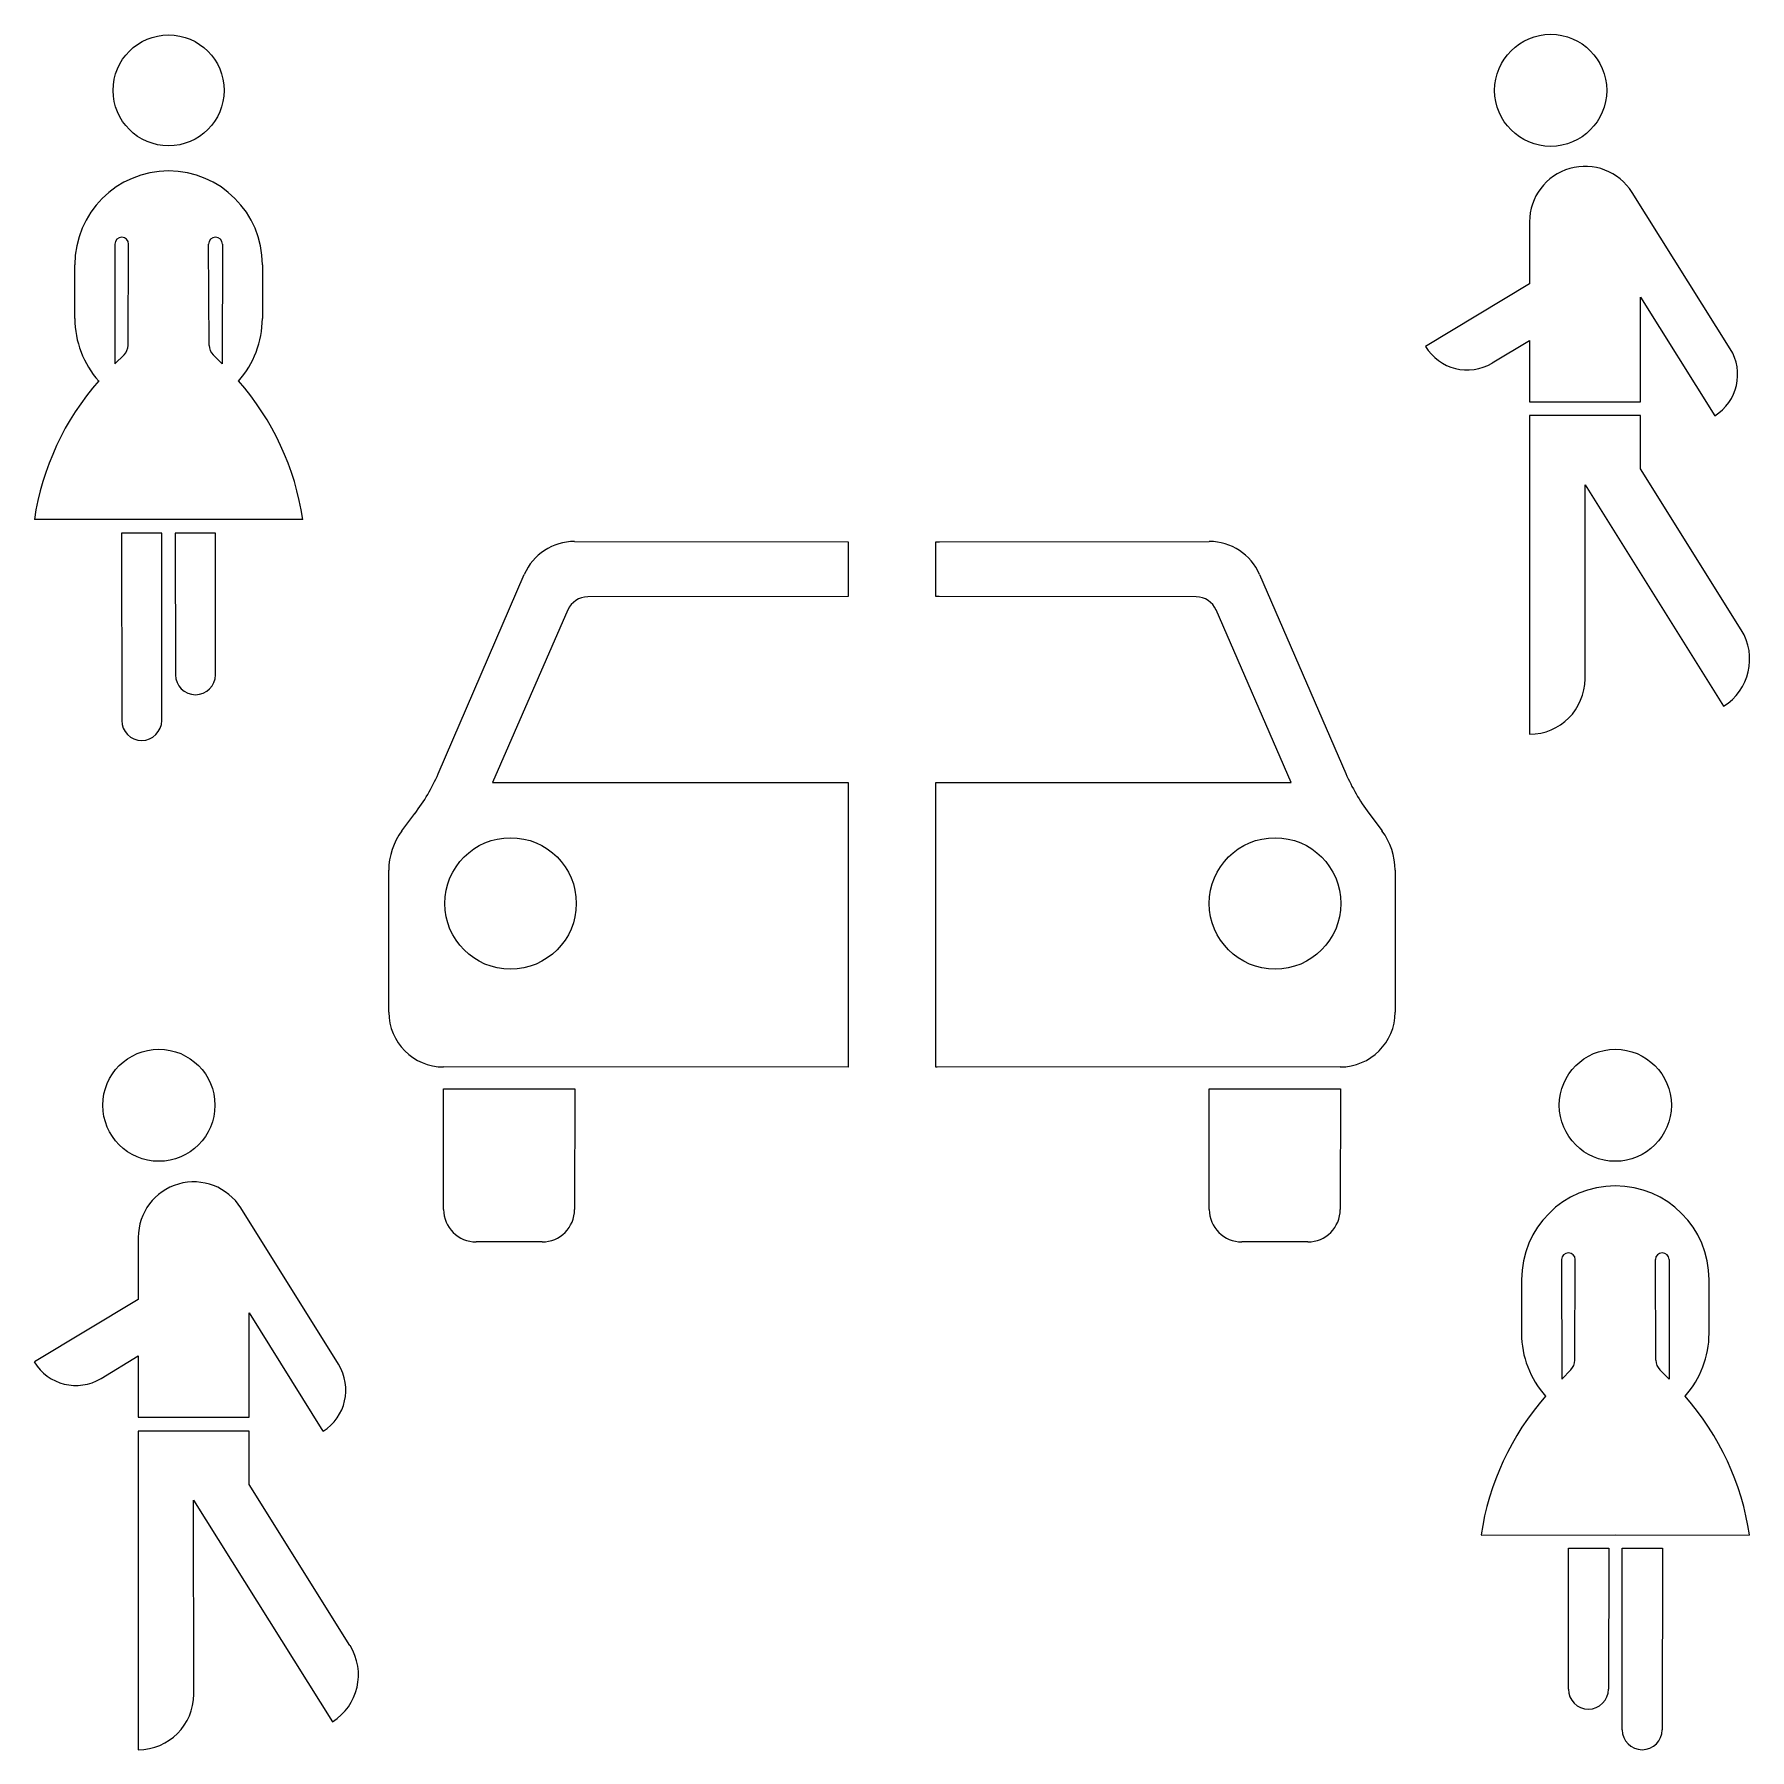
# Model space of a CAD drawing. Extents: x 0 to 150, y 0 to 150.
import ezdxf

# ---------------------------------------------------------------- set-up
doc = ezdxf.new("R2010")
doc.units = 0
doc.header["$LTSCALE"] = 25
doc.linetypes.add('AUSGEZOGEN', pattern=[0])
doc.layers.get('0').update_dxf_attribs({"linetype": 'AUSGEZOGEN'})

msp = doc.modelspace()

# ---------------------------------------------------------------- linework, layer by layer
for p, q in [((148.3, 122.5), (139.71, 136.17)), ((130.75, 133.6), (130.76, 128.17)), ((7.05, 131.65), (7.04, 121.18)), ((8.2, 122.8), (8.25, 131.65)), ((15.3, 122.8), (15.25, 131.65)), ((16.45, 131.65), (16.44, 121.18)), ((3.55, 125.15), (3.55, 129.85)), ((19.95, 129.85), (19.95, 125.15)), ((130.76, 128.17), (121.66, 122.71)), ((140.45, 117.87), (140.45, 127.01)), ((140.45, 127.01), (146.95, 116.65)), ((127.49, 121.26), (130.76, 123.22)), ((130.76, 123.22), (130.76, 117.87)), ((7.04, 121.18), (7.86, 121.98)), ((16.44, 121.18), (15.64, 121.98)), ((5.64, 119.7), (5.65, 119.68)), ((17.85, 119.68), (17.86, 119.7)), ((130.76, 117.87), (140.45, 117.87)), ((130.76, 116.66), (130.75, 88.8)), ((140.45, 116.66), (130.76, 116.66)), ((140.45, 111.99), (140.45, 116.66)), ((149.26, 97.92), (140.45, 111.99)), ((135.6, 93.65), (135.61, 110.6)), ((135.61, 110.6), (147.72, 91.24)), ((11.74, 107.56), (0.01, 107.57)), ((23.49, 107.57), (11.74, 107.56)), ((11.15, 106.39), (7.63, 106.39)), ((7.63, 106.39), (7.65, 90)), ((11.15, 90), (11.15, 106.39)), ((15.85, 106.39), (12.32, 106.39)), ((12.32, 106.39), (12.35, 94)), ((15.85, 94), (15.85, 106.39)), ((47.25, 105.65), (71.17, 105.61)), ((71.17, 105.61), (71.17, 100.83)), ((78.83, 105.61), (79.15, 105.61)), ((78.83, 100.83), (78.83, 105.61)), ((79.15, 105.61), (102.75, 105.65)), ((35.32, 85.34), (42.85, 102.77)), ((107.15, 102.77), (114.68, 85.37)), ((71.17, 100.83), (48.4, 100.8)), ((79.12, 100.83), (78.83, 100.83)), ((101.6, 100.8), (79.12, 100.83)), ((46.66, 99.66), (40.08, 84.57)), ((109.92, 84.57), (103.34, 99.66)), ((40.08, 84.57), (71.17, 84.57)), ((71.17, 84.57), (71.17, 59.69)), ((78.83, 59.69), (78.83, 84.57)), ((78.83, 84.57), (79.05, 84.57)), ((79.05, 84.57), (109.92, 84.57)), ((32.15, 80.35), (33.29, 81.85)), ((116.7, 81.9), (117.85, 80.35)), ((31, 64.5), (31, 76.91)), ((119, 76.9), (119, 64.5)), ((71.17, 59.69), (35.8, 59.7)), ((78.94, 59.69), (78.83, 59.69)), ((114.2, 59.7), (78.94, 59.69)), ((35.78, 57.78), (47.26, 57.78)), ((35.8, 47.25), (35.78, 57.78)), ((47.26, 57.78), (47.25, 47.25)), ((102.74, 57.78), (114.22, 57.78)), ((102.75, 47.25), (102.74, 57.78)), ((114.22, 57.78), (114.2, 47.25)), ((26.6, 33.7), (18.06, 47.37)), ((9.1, 44.8), (9.09, 39.37)), ((44.4, 44.4), (38.65, 44.4)), ((111.35, 44.4), (105.6, 44.4)), ((133.55, 42.85), (133.56, 32.39)), ((134.7, 34.05), (134.75, 42.85)), ((141.8, 34.05), (141.75, 42.85)), ((142.95, 42.85), (142.96, 32.39)), ((130.05, 41.1), (130.05, 36.4)), ((146.45, 36.4), (146.45, 41.1)), ((9.09, 39.37), (0.01, 33.91)), ((18.78, 29.07), (18.78, 38.21)), ((18.78, 38.21), (25.25, 27.85)), ((5.84, 32.46), (9.09, 34.43)), ((9.09, 34.43), (9.09, 29.07)), ((133.56, 32.39), (134.36, 33.23)), ((142.96, 32.39), (142.14, 33.23)), ((132.15, 30.93), (132.14, 30.9)), ((144.36, 30.9), (144.35, 30.93)), ((9.09, 29.07), (18.78, 29.07)), ((9.09, 27.86), (9.1, 0)), ((18.78, 27.86), (9.09, 27.86)), ((18.78, 23.2), (18.78, 27.86)), ((27.61, 9.12), (18.78, 23.2)), ((13.95, 4.85), (13.93, 21.81)), ((13.93, 21.81), (26.07, 2.44)), ((126.51, 18.77), (138.26, 18.78)), ((138.26, 18.78), (149.99, 18.77)), ((134.15, 17.61), (137.68, 17.61)), ((134.15, 5.3), (134.15, 17.61)), ((137.68, 17.61), (137.65, 5.3)), ((138.85, 17.61), (142.37, 17.61)), ((138.85, 1.75), (138.85, 17.61)), ((142.37, 17.61), (142.35, 1.75))]:
    msp.add_line(p, q)
for centre, radius in [((132.6, 145.1), 4.9), ((11.75, 145.1), 4.85), ((41.65, 74), 5.75), ((108.5, 74), 5.75), ((10.9, 56.35), 4.9), ((138.25, 56.35), 4.9)]:
    msp.add_circle(centre, radius)
for centre, radius, start, end in [((11.75, 129.85), 8.2, 0, 180), ((135.6, 133.6), 4.85, 32, 180), ((7.65, 131.65), 0.6, 0, 180), ((15.85, 131.65), 0.6, 0, 180), ((11.75, 125.15), 8.2, 180, 221.885), ((11.75, 125.15), 8.2, 318.115, 360), ((7.05, 122.8), 1.15, 314.525, 360), ((16.45, 122.8), 1.15, 180, 225.475), ((125.3, 124.9), 4.25, 210.965, 300.955), ((144.7, 120.25), 4.25, 302, 392), ((23.5, 104.05), 23.75, 138.78, 171.465), ((0, 104.05), 23.75, 8.535, 41.22), ((47.25, 100.85), 4.8, 90, 156.485), ((102.75, 100.85), 4.8, 23.515, 90), ((48.4, 98.9), 1.9, 90, 156.5), ((101.6, 98.9), 1.9, 23.5, 90), ((145.15, 95.35), 4.85, 302, 392), ((14.1, 94), 1.75, 180, 360), ((130.75, 93.65), 4.85, 270, 360), ((9.4, 90), 1.75, 180, 360), ((19.55, 92.2), 17.2, 323, 336.5), ((130.5, 92.25), 17.25, 203.52, 216.86), ((36.75, 76.9), 5.75, 143.115, 180), ((113.25, 76.9), 5.75, 0, 36.885), ((35.8, 64.5), 4.8, 180, 270), ((114.2, 64.5), 4.8, 270, 360), ((13.95, 44.8), 4.85, 32, 180), ((138.25, 41.1), 8.2, 0, 179.995), ((38.65, 47.25), 2.85, 180, 270), ((44.4, 47.25), 2.85, 270, 360), ((105.6, 47.25), 2.85, 180, 270), ((111.35, 47.25), 2.85, 270, 360), ((134.15, 42.85), 0.6, 0, 180), ((142.35, 42.85), 0.6, 0, 180), ((138.25, 36.4), 8.2, 180, 221.885), ((138.25, 36.4), 8.2, 318.115, 360), ((3.65, 36.1), 4.25, 211, 301), ((23, 31.45), 4.25, 302, 392), ((133.55, 34.05), 1.15, 314.535, 360), ((142.95, 34.05), 1.15, 180, 225.465), ((150, 15.25), 23.75, 138.78, 171.465), ((126.5, 15.25), 23.75, 8.535, 41.22), ((23.5, 6.55), 4.85, 302, 392), ((9.1, 4.85), 4.85, 270, 360), ((135.9, 5.3), 1.75, 180, 360), ((140.6, 1.75), 1.75, 180, 360)]:
    msp.add_arc(centre, radius, start, end)

doc.saveas('drawing.dxf')
